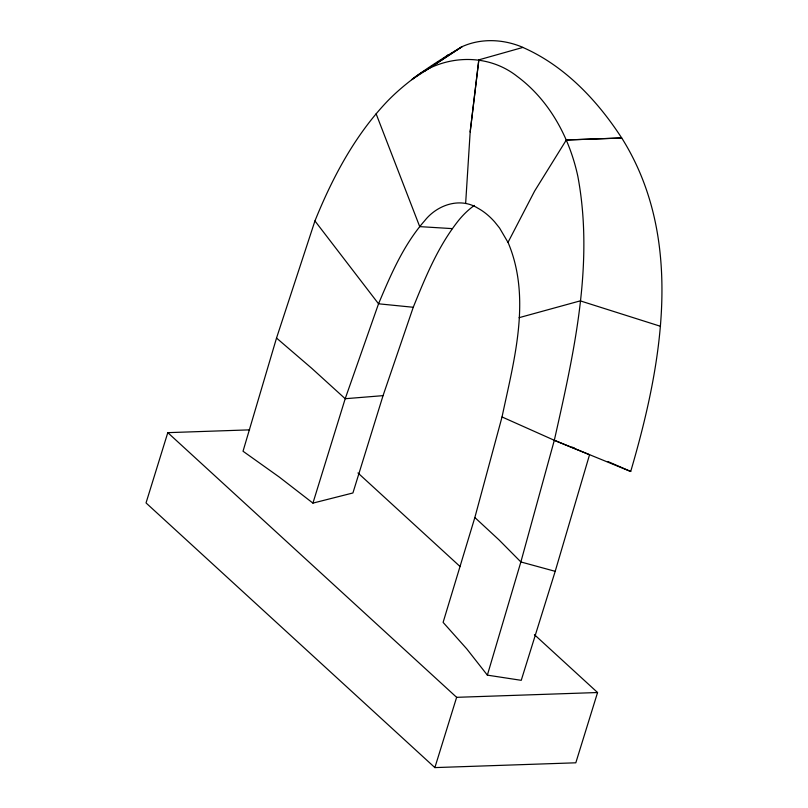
<?xml version="1.0" encoding="UTF-8"?>
<svg xmlns="http://www.w3.org/2000/svg" width="808" height="808" viewBox="0 0 808 808"><rect width="100%" height="100%" fill="white"/><g stroke="black" fill="none" stroke-linecap="round" stroke-linejoin="round"><path stroke-width="1.21" d="M502.031 416.958L554.318 440.299L589.547 454.732L555.197 571.327L521.241 680.326L487.365 675.135L466.721 648.834L443.107 622.382L474.851 517.524L502.031 416.958C513.949 360.378 531.745 298.223 508.02 242.339M424.695 71.215L462.085 46.652L411.757 79.649C441.532 54.823 486.355 51.954 517.241 76.437C549.41 100.293 569.509 137.623 577.831 176.285C594.395 264.559 573.619 354.197 554.318 440.299L630.705 471.478C662.207 364.034 685.012 238.623 621.726 137.956L566.327 139.966L534.613 191.082L508 242.39L499.566 228.018L494.647 221.887A108.484 64.559 88.1 0 0 477.993 208.252C459.984 196.849 437.027 204.949 424.644 220.766C403.566 244.804 390.82 274.639 378.538 303.798L345.198 398.718L312.928 503.111L279.214 477.013L243.026 451.238L276.528 338.057L314.938 220.938C332.482 177.497 354.954 135.209 387.537 101.091C409.07 78.891 435.744 62.479 462.085 46.652C481.356 37.966 503.636 39.158 522.847 47.349M465.64 203.505L470.165 132.027L478.851 59.853L522.867 47.43C564.62 65.771 597.223 100.273 621.716 138.006L566.317 139.996M470.155 131.957L478.821 59.782M554.318 440.279L520.867 561.954L487.365 675.135M249.591 429.866L167.791 432.654L146.036 502.93L434.876 767.6L575.811 762.803L597.567 692.527L534.411 634.654M474.427 205.414A134.663 80.123 88.1 0 0 458.086 221.069C437.886 246.703 425.402 277.265 413.252 307.272L383.043 395.647L352.914 492.971L312.928 503.111M434.876 767.6L456.631 697.324L167.791 432.654M442.36 59.63L447.743 55.015M519.09 317.675L580.255 300.869L660.51 326.301M383.043 395.647L345.198 398.718L311.787 368.347L276.528 338.057M456.631 697.324L597.567 692.527M452.329 228.624L419.716 226.624L376.124 113.807M413.252 307.272L378.538 303.798L314.938 220.938M555.197 571.327L520.867 561.954L498.96 539.845L474.851 517.524M607.899 461.53L630.705 471.478M572.246 447.167L574.559 448.177M357.954 472.963L460.116 566.57"/></g></svg>
